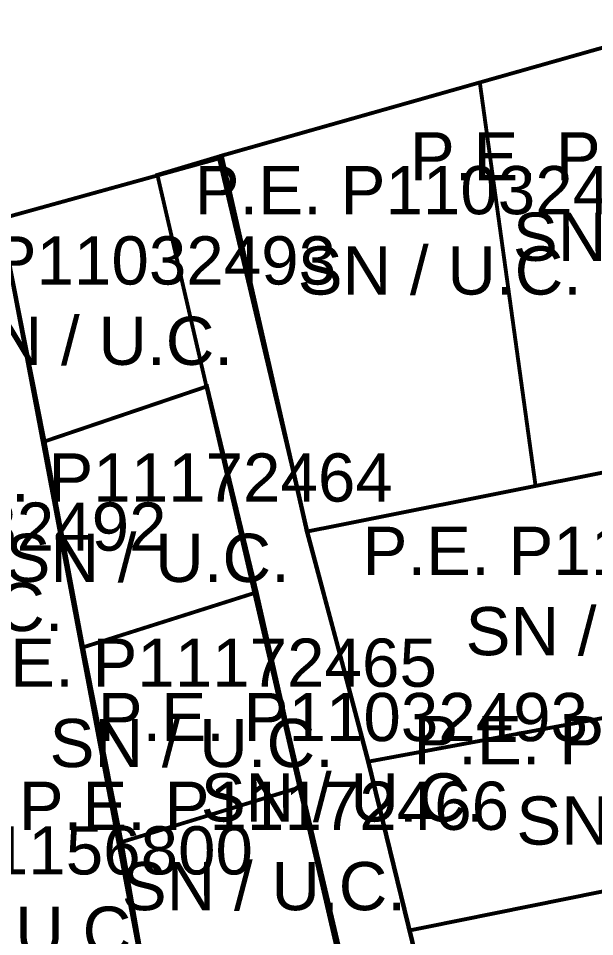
# Model space of a CAD drawing. Header units: metres. Extents: x 561401 to 594056, y 8460144 to 8508504.
# Drawn here: x 586854.62 to 586884.51, y 8501008.71 to 8501056.33 of the extents above; entities that cross this region are included whole.
import ezdxf

# ---------------------------------------------------------------- set-up
doc = ezdxf.new("R2010")
doc.units = ezdxf.units.M
for name, color, linetype in [('1.2. AFECTADOS BASE GRAFICA SUNARP', 150, 'Continuous'), ('1.2. BASE GRAFICA SUNARP', 150, 'Continuous'), ('1.3 ETIQUETA P.E. Y U.C.', 1, 'Continuous')]:
    doc.layers.add(name, color=color, linetype=linetype)
doc.styles.add('Arial', font='arial.ttf', dxfattribs={"height": 1})

msp = doc.modelspace()

# ---------------------------------------------------------------- linework, layer by layer
at = {"layer": '1.2. AFECTADOS BASE GRAFICA SUNARP', "color": 64, "linetype": 'Continuous', "lineweight": -3, "const_width": 0.2}
msp.add_lwpolyline([(586823.425, 8501037.384), (586834.54, 8501040.541), (586842.371, 8501042.759), (586842.368, 8501042.796), (586848.178, 8501044.507), (586848.178, 8501044.507), (586853.697, 8501045.931), (586861.838, 8501048.183), (586861.831, 8501048.211), (586865.152, 8501049.203), (586865.151, 8501049.206), (586878.555, 8501053.005), (586889.846, 8501056.203), (586893.589, 8501034.499), (586895.739, 8501022.049), (586897.213, 8501013.528), (586899.655, 8500999.404), (586900.956, 8500991.92), (586901.951, 8500986.124), (586903.982, 8500974.366)], dxfattribs=at)
at = {"layer": '1.2. BASE GRAFICA SUNARP', "color": 64, "linetype": 'Continuous', "lineweight": -3, "const_width": 0.2}
for points in [[(586889.846, 8501056.203), (586878.555, 8501053.005), (586881.448, 8501032.078), (586893.589, 8501034.499), (586889.846, 8501056.203)], [(586878.555, 8501053.005), (586865.151, 8501049.206), (586869.578, 8501029.711), (586881.448, 8501032.078), (586878.555, 8501053.005)], [(586861.831, 8501048.211), (586873.707, 8500996.983), (586877.628, 8500997.835), (586872.76, 8501017.75), (586869.607, 8501029.729), (586865.172, 8501049.209), (586861.831, 8501048.211)], [(586853.697, 8501045.931), (586855.981, 8501034.388), (586864.407, 8501037.244), (586873.853, 8500997.126), (586877.629, 8500997.979), (586872.76, 8501017.894), (586869.607, 8501029.729), (586865.026, 8501049.066), (586853.697, 8501045.931)], [(586853.697, 8501045.931), (586848.178, 8501044.507), (586851.859, 8501016.521), (586844.887, 8501014.525), (586845.727, 8501005.005), (586847.423, 8500991.157), (586863.396, 8500994.565), (586853.697, 8501045.931)], [(586864.407, 8501037.244), (586855.981, 8501034.388), (586857.978, 8501023.71), (586866.984, 8501026.565), (586864.407, 8501037.244)], [(586893.589, 8501034.499), (586869.578, 8501029.711), (586872.785, 8501017.784), (586895.739, 8501022.049), (586893.589, 8501034.499)], [(586866.984, 8501026.565), (586857.978, 8501023.71), (586859.976, 8501013.61), (586869.273, 8501016.464), (586866.984, 8501026.565)], [(586895.739, 8501022.049), (586872.785, 8501017.784), (586874.907, 8501009.025), (586897.213, 8501013.528), (586895.739, 8501022.049)], [(586869.273, 8501016.464), (586859.976, 8501013.61), (586861.685, 8501003.799), (586871.562, 8501006.651), (586869.273, 8501016.464)], [(586897.213, 8501013.528), (586874.907, 8501009.025), (586877.802, 8500997.071), (586899.655, 8500999.404), (586897.213, 8501013.528)]]:
    msp.add_lwpolyline(points, close=True, dxfattribs=at)

# ---------------------------------------------------------------- texts
at = {"layer": '1.3 ETIQUETA P.E. Y U.C.', "color": 1, "char_height": 2.5, "attachment_point": 5, "style": 'Arial'}
for s, insert in [('P.E. P11032495\\PSN / U.C.', (586887.644, 8501047.07)), ('P.E. P11032494\\PSN / U.C.', (586876.481, 8501045.32)), ('P.E. P11032493\\PSN / U.C.', (586858.382, 8501041.674)), ('P.E. P11172464\\PSN / U.C.', (586861.324, 8501030.416)), ('P.E. P11032492\\PSN / U.C.', (586849.588, 8501027.869)), ('P.E. P11032496\\PSN / U.C.', (586885.189, 8501026.614)), ('P.E. P11172465\\PSN / U.C.', (586863.61, 8501020.813)), ('P.E. P11032493\\PSN / U.C.', (586871.452, 8501017.992)), ('P.E. P11032497\\PSN / U.C.', (586887.825, 8501016.793)), ('P.E. P11172466\\PSN / U.C.', (586867.355, 8501013.391)), ('P.E. P11156800\\PSN / U.C.', (586854.069, 8501011.077))]:
    msp.add_mtext(s, dxfattribs=dict(at, insert=insert))

doc.saveas('drawing.dxf')
